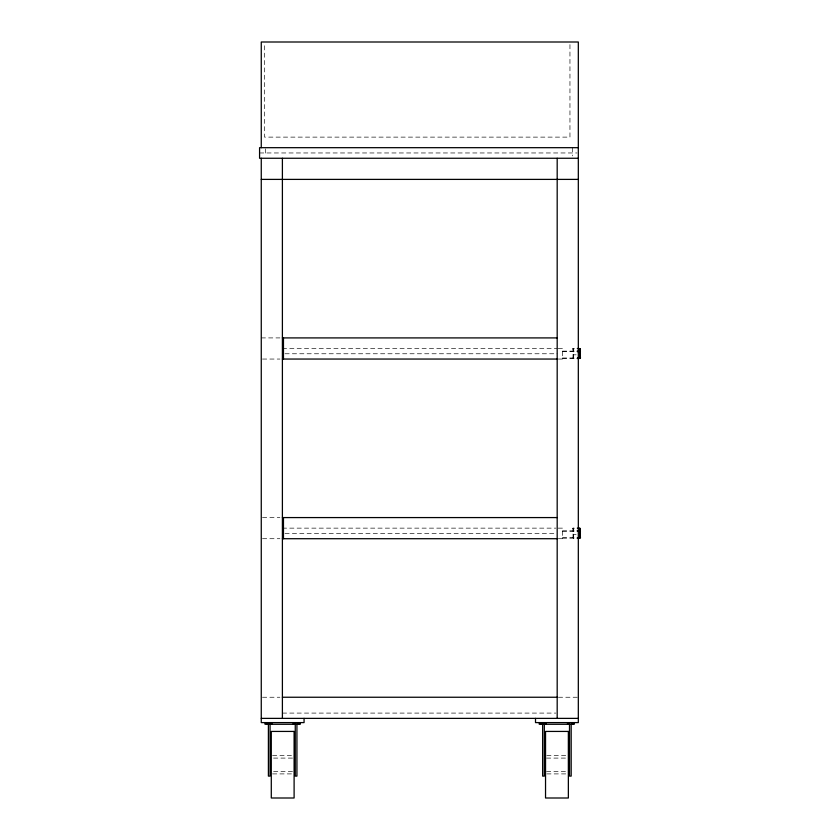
<?xml version="1.0" encoding="UTF-8"?>
<svg xmlns="http://www.w3.org/2000/svg" width="840" height="840" viewBox="0 0 840 840"><rect width="100%" height="100%" fill="white"/><g stroke="black" fill="none" stroke-linecap="round" stroke-linejoin="round"><path stroke-width="0.63" stroke-dasharray="4.2 3.15" d="M573.562 358.522L573.562 354.606L573.027 357.998L573.562 358.522L573.773 348.485L573.562 351.876L573.027 348.485L577.322 348.485M573.562 538.188L573.562 534.272L573.027 537.653L573.562 538.188L573.773 528.139L573.562 531.531L573.027 528.139L577.322 528.139M573.027 351.656L573.562 351.12L573.027 348.485L573.562 348.705M573.027 531.311L573.562 530.785L573.027 528.139L573.562 528.36M573.562 357.777L573.027 357.998L573.027 348.485L573.773 351.656M573.562 537.442L573.027 537.653L573.027 528.139L573.773 531.311M259.571 152.964L577.006 152.964M261.261 337.911L279.909 337.911M282.397 348.485L557.183 348.485M558.232 348.485L562.464 348.485L562.464 359.048L558.232 359.048M562.464 351.12L577.364 351.12M562.464 351.656L578.655 351.656M285.012 353.766L557.183 353.766M573.773 354.827L576.135 354.827M562.464 357.998L576.167 357.998M562.464 358.522L577.364 358.522M262.51 359.048L279.909 359.048M262.51 517.577L279.909 517.577M282.397 528.139L555.87 528.139M558.232 528.139L562.464 528.139L562.464 538.713L558.232 538.713M562.464 530.785L577.364 530.785M562.464 531.311L578.655 531.311M285.012 533.432L555.87 533.432M573.773 534.481L576.135 534.481M562.464 537.653L576.167 537.653M562.464 538.188L577.364 538.188M262.51 538.713L279.909 538.713M262.51 697.242L279.909 697.242M558.422 697.242L578.319 697.242M282.397 713.087L555.87 713.087M272.559 755.538L292.845 755.538M546.808 755.538L567.095 755.538M273.588 758.09L293.044 758.09M546.536 758.09L567.294 758.09M273.588 771.351L293.044 771.351M546.536 771.351L567.294 771.351M272.559 773.903L294.105 773.903M546.808 773.903L568.355 773.903M572.313 147.683L572.313 155.904M569.95 44.604L569.95 137.12L264.526 137.12L264.526 44.604M265.577 148.859L265.577 155.904"/><path stroke-width="1.26" d="M579.684 351.656L579.904 348.705L577.322 348.485M579.684 358.522L579.684 351.12M579.684 531.311L579.904 528.36L577.322 528.139M579.684 538.188L579.684 530.785M579.904 348.705L580.429 357.998L577.216 358.522M579.904 528.36L580.429 537.653L577.216 538.188M579.904 351.876L580.429 351.656L579.684 348.485M579.904 531.531L580.429 531.311L579.684 528.139M578.319 147.683L259.571 147.683L259.571 158.256L578.319 158.256M261.261 179.393L578.319 179.393M282.397 337.911L557.183 337.911M577.216 351.12L579.904 351.12M577.405 351.656L580.429 351.656M577.405 357.998L580.429 357.998L580.073 355.73M282.397 359.048L557.183 359.048M282.397 517.577L557.183 517.577M577.216 530.785L579.904 530.785M577.405 531.311L580.429 531.311M577.405 537.653L580.429 537.653L580.073 535.395M282.397 538.713L557.183 538.713M282.397 697.242L557.183 697.242M261.261 718.379L578.319 718.379M579.904 357.777L580.429 357.998M579.904 537.442L580.429 537.653M574.266 722.6L574.266 724.279L539.28 724.279L539.28 722.6M572.586 722.6L572.586 724.279M571.179 723.912L571.179 776.107L569.499 776.107L569.499 723.912M569.226 722.6L569.226 724.279M567.546 722.6L567.546 724.279M557.183 158.256L557.183 718.379M545.99 722.6L545.99 724.279M544.32 722.6L544.32 776.107L542.64 776.107L542.64 723.912M540.96 722.6L540.96 724.279M535.51 718.379L535.51 722.6L578.319 722.6L578.319 42L261.261 42L261.261 147.683M304.07 718.379L304.07 722.6L261.261 722.6L261.261 158.256M300.017 722.6L300.017 724.279L265.041 724.279L265.041 722.6M299.733 722.6L299.733 724.279M298.337 722.6L298.337 724.279M296.93 723.912L296.93 776.107L295.26 776.107L295.26 723.912M294.977 722.6L294.977 724.279M293.307 722.6L293.307 724.279M283.458 337.911L283.458 359.048M283.458 517.577L283.458 538.713M282.397 158.256L282.397 718.379M271.75 722.6L271.75 724.279M270.07 722.6L270.07 776.107L268.401 776.107L268.401 723.912M266.711 722.6L266.711 724.279M294.105 731.43L271.288 731.43L271.288 798L294.105 798L294.105 731.43M568.355 731.43L545.538 731.43L545.538 798L568.355 798L568.355 731.43"/></g></svg>
